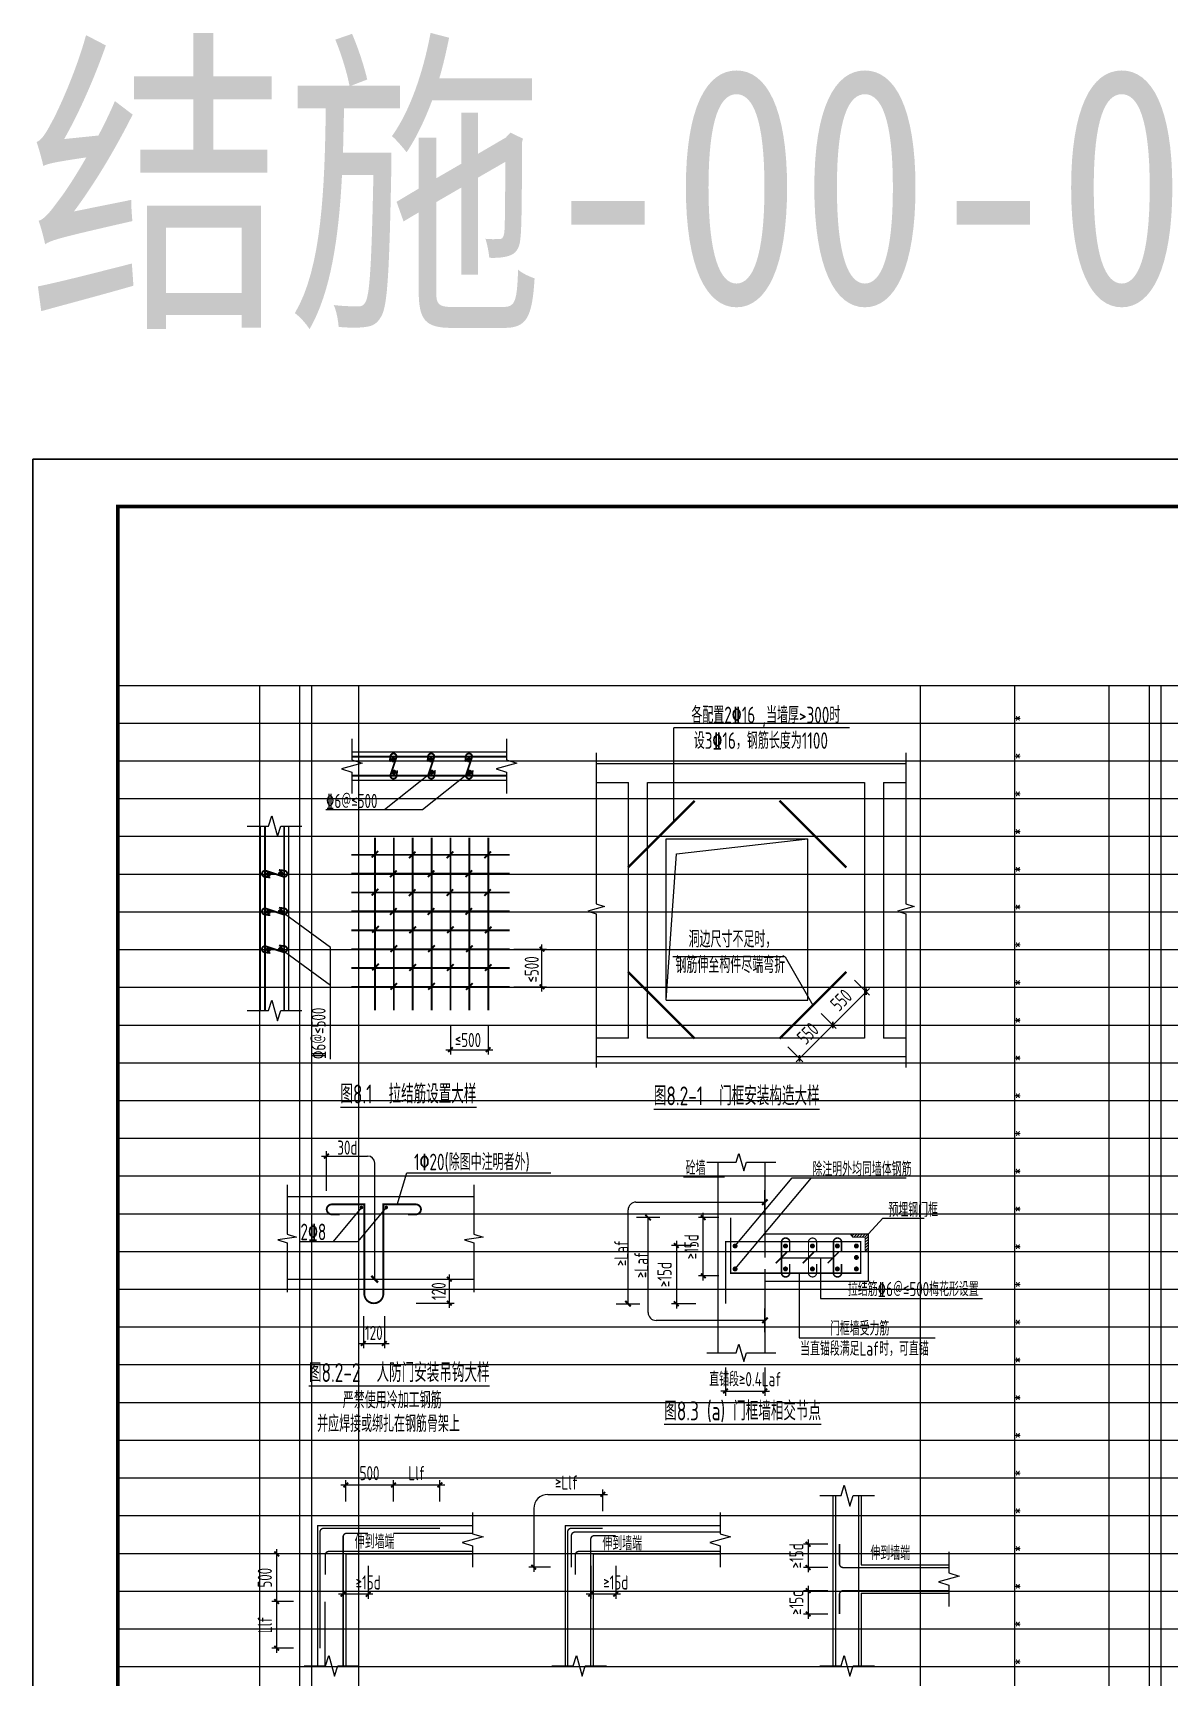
# Model space of a CAD drawing. Extents: x -502255 to 1362592, y -400300 to 332622.
# Drawn here: x 53742 to 77818, y 109730 to 144586 of the extents above; entities that cross this region are included whole.
import ezdxf
from ezdxf.enums import TextEntityAlignment as Align

# ---------------------------------------------------------------- set-up
doc = ezdxf.new("R2010")
doc.units = 0
doc.header["$LTSCALE"] = 1000
doc.header["$MEASUREMENT"] = 0
doc.linetypes.add('DASH', pattern=[0.35, 0.25, -0.1])
doc.linetypes.add('DASHED', pattern=[0.75, 0.5, -0.25])
for name, color, linetype in [('BEAM', 4, 'DASHED'), ('DIM', 3, 'Continuous'), ('ECA_TK', 7, 'Continuous'), ('GANG-JIN', 6, 'Continuous'), ('HATCH', 253, 'Continuous'), ('MENCHUANG', 2, 'Continuous'), ('PUB_DIM', 3, 'Continuous'), ('REIN', 1, 'Continuous'), ('STEL_BOLT', 1, 'Continuous'), ('TEXT', 53, 'Continuous'), ('THIN', 7, 'Continuous'), ('tk', 7, 'Continuous'), ('WALL', 2, 'Continuous'), ('墙边线', 132, 'Continuous'), ('标注', 7, 'Continuous'), ('附加箍筋标', 7, 'Continuous')]:
    doc.layers.add(name, color=color, linetype=linetype)
doc.layers.add('人防细线', color=142, linetype='Continuous', lineweight=18)
doc.styles.get("Standard").update_dxf_attribs({"font": 'tssdeng2.shx', "width": 0.7, "bigfont": '@@hztxt.shx'})
doc.styles.add('TSSD_Dimension', font='tssdeng.shx', dxfattribs={"width": 0.7, "bigfont": 'Tssdchn.shx'})
doc.styles.add('TSSD_Label', font='tssdeng2.shx', dxfattribs={"width": 0.7, "bigfont": 'tssdchn.shx'})
doc.styles.add('TSSD_Norm', font='tssdeng.shx', dxfattribs={"bigfont": 'hztxt.shx'})
doc.styles.add('TSSD_Rein', font='tssdeng2.shx', dxfattribs={"width": 0.7, "bigfont": 'hztxt.shx'})
doc.styles.add('黑体', font='simhei.ttf', dxfattribs={"width": 0.65})
doc.dimstyles.new('TSSD_100_100', dxfattribs={"dimtxt": 300, "dimasz": 100, "dimexe": 100, "dimexo": 250, "dimgap": 100, "dimtad": 1, "dimdec": 0, "dimzin": 0, "dimdsep": 46, "dimtxsty": 'TSSD_Dimension', "dimblk": 'ARCHTICK', "dimblk1": 'ARCHTICK', "dimblk2": 'ARCHTICK', "dimcen": 0, "dimdle": 100, "dimclrt": 7, "dimadec": 0, "dimazin": 0, "dimtfac": 1, "dimtdec": 0, "dimtix": 1, "dimtmove": 2, "dimatfit": 3, "dimfxl": 1, "dimtolj": 1, "dimtzin": 0, "dimarcsym": 0})
doc.dimstyles.new('TSSD_50_100', dxfattribs={"dimtxt": 300, "dimasz": 100, "dimexe": 100, "dimexo": 250, "dimgap": 100, "dimtad": 1, "dimdec": 0, "dimlfac": 0.5, "dimzin": 0, "dimdsep": 46, "dimtxsty": 'TSSD_Dimension', "dimblk": 'ARCHTICK', "dimblk1": 'ARCHTICK', "dimblk2": 'ARCHTICK', "dimcen": 0, "dimdle": 100, "dimclrt": 7, "dimadec": 0, "dimazin": 0, "dimtfac": 1, "dimtdec": 0, "dimtix": 1, "dimtmove": 2, "dimatfit": 3, "dimfxl": 1, "dimtolj": 1, "dimtzin": 0, "dimarcsym": 0})
doc.dimstyles.new('TSSD_50_50', dxfattribs={"dimtxt": 150, "dimasz": 50, "dimexe": 50, "dimexo": 125, "dimgap": 50, "dimtad": 1, "dimdec": 0, "dimzin": 0, "dimdsep": 46, "dimtxsty": 'Standard', "dimblk": 'ARCHTICK', "dimcen": 0, "dimdle": 50, "dimclrt": 7, "dimadec": 0, "dimazin": 0, "dimtfac": 1, "dimtdec": 0, "dimtix": 1, "dimtmove": 2, "dimatfit": 3, "dimfxl": 1, "dimtolj": 1, "dimtzin": 0, "dimarcsym": 0})

# ---------------------------------------------------------------- blocks, each defined once
blk = doc.blocks.new('_H')
at = {"color": 6, "const_width": 0.5}
blk.add_lwpolyline([(-0.71, -0.71), (0.71, 0.71)], dxfattribs=at)
blk = doc.blocks.new('_ArchTick')
at = {"color": 0, "linetype": 'ByBlock', "const_width": 0.4}
blk.add_lwpolyline([(-0.5, -0.5), (0.5, 0.5)], dxfattribs=at)
blk = doc.blocks.new('*D1849')
at = {"layer": 'Defpoints', "color": 0, "transparency": 16777216}
for p in [(60744, 117630), (61189, 117630), (61189, 116802)]:
    blk.add_point(p, dxfattribs=at)
at = {"layer": 'DIM', "color": 0, "lineweight": -2, "transparency": 16777216}
for p, q in [((60744, 117380), (60744, 116702)), ((61189, 117380), (61189, 116702)), ((60644, 116802), (61289, 116802))]:
    blk.add_line(p, q, dxfattribs=at)
at = {"layer": 'DIM', "color": 0, "lineweight": -2, "transparency": 16777216, "xscale": 100, "yscale": 100, "zscale": 100, "rotation": 180}
blk.add_blockref('_ArchTick', (60744, 116802), dxfattribs=at)
at = {"layer": 'DIM', "color": 0, "lineweight": -2, "transparency": 16777216, "xscale": 100, "yscale": 100, "zscale": 100}
blk.add_blockref('_ArchTick', (61189, 116802), dxfattribs=at)
at = {"layer": 'DIM', "color": 7, "transparency": 16777216, "insert": (60966, 117027), "char_height": 300, "attachment_point": 5}
blk.add_mtext('\\A1;120', dxfattribs=at)
blk = doc.blocks.new('*D1850')
at = {"layer": 'Defpoints', "color": 0, "transparency": 16777216}
for p in [(61611, 118167), (62566, 118167), (61611, 117655)]:
    blk.add_point(p, dxfattribs=at)
at = {"layer": 'DIM', "color": 0, "lineweight": -2, "transparency": 16777216}
for p, q in [((61861, 118167), (62666, 118167)), ((62566, 117555), (62566, 118267)), ((61861, 117655), (62666, 117655))]:
    blk.add_line(p, q, dxfattribs=at)
at = {"layer": 'DIM', "color": 0, "lineweight": -2, "transparency": 16777216, "xscale": 100, "yscale": 100, "zscale": 100}
for p, rotation in [((62566, 118167), 90), ((62566, 117655), 270)]:
    blk.add_blockref('_ArchTick', p, dxfattribs=dict(at, rotation=rotation))
at = {"layer": 'DIM', "color": 7, "transparency": 16777216, "insert": (62341, 117911), "char_height": 300, "attachment_point": 5, "rotation": 90}
blk.add_mtext('\\A1;120', dxfattribs=at)
blk = doc.blocks.new('*D1851')
at = {"layer": 'Defpoints', "color": 0, "transparency": 16777216}
for p in [(70269, 123975), (70692, 123552), (69562, 123268)]:
    blk.add_point(p, dxfattribs=at)
at = {"layer": 'DIM', "color": 0, "lineweight": -2, "transparency": 16777216}
for p, q in [((70446, 123798), (70763, 123481)), ((69914, 122774), (70763, 123623)), ((69739, 123091), (70056, 122774))]:
    blk.add_line(p, q, dxfattribs=at)
at = {"layer": 'DIM', "color": 0, "lineweight": -2, "transparency": 16777216, "xscale": 100, "yscale": 100, "zscale": 100}
for p, rotation in [((70692, 123552), 44.99999999034066), ((69985, 122845), 224.9999999903407)]:
    blk.add_blockref('_ArchTick', p, dxfattribs=dict(at, rotation=rotation))
at = {"layer": 'DIM', "color": 7, "transparency": 16777216, "insert": (70162, 123375), "char_height": 300, "attachment_point": 5, "rotation": 45}
blk.add_mtext('\\A1;550', dxfattribs=at)
blk = doc.blocks.new('*D1852')
at = {"layer": 'Defpoints', "color": 0, "transparency": 16777216}
for p in [(70976, 124682), (71399, 124259), (70269, 123975)]:
    blk.add_point(p, dxfattribs=at)
at = {"layer": 'DIM', "color": 0, "lineweight": -2, "transparency": 16777216}
for p, q in [((71153, 124505), (71470, 124188)), ((70621, 123481), (71470, 124330)), ((70446, 123798), (70763, 123481))]:
    blk.add_line(p, q, dxfattribs=at)
at = {"layer": 'DIM', "color": 0, "lineweight": -2, "transparency": 16777216, "xscale": 100, "yscale": 100, "zscale": 100}
for p, rotation in [((71399, 124259), 44.99998551127555), ((70692, 123552), 224.9999855112756)]:
    blk.add_blockref('_ArchTick', p, dxfattribs=dict(at, rotation=rotation))
at = {"layer": 'DIM', "color": 7, "transparency": 16777216, "insert": (70869, 124082), "char_height": 300, "attachment_point": 5, "rotation": 45}
blk.add_mtext('\\A1;550', dxfattribs=at)
blk = doc.blocks.new('*X1811')
at = {"color": 0}
for p, q in [((-705329, -263700), (-705260, -263700)), ((-705328, -263710), (-705261, -263710)), ((-705327, -263690), (-705261, -263690)), ((-705323, -263720), (-705266, -263720)), ((-705322, -263680), (-705266, -263680)), ((-705313, -263730), (-705276, -263730)), ((-705311, -263670), (-705278, -263670))]:
    blk.add_line(p, q, dxfattribs=at)
blk = doc.blocks.new('*D1853')
at = {"layer": 'Defpoints', "color": 0, "transparency": 16777216}
for p in [(62590, 123799), (63390, 123799), (63390, 123030)]:
    blk.add_point(p, dxfattribs=at)
at = {"layer": 'DIM', "color": 0, "lineweight": -2, "transparency": 16777216}
for p, q in [((62590, 123549), (62590, 122930)), ((63390, 123549), (63390, 122930)), ((62490, 123030), (63490, 123030))]:
    blk.add_line(p, q, dxfattribs=at)
at = {"layer": 'DIM', "color": 0, "lineweight": -2, "transparency": 16777216, "xscale": 100, "yscale": 100, "zscale": 100, "rotation": 180}
blk.add_blockref('_ArchTick', (62590, 123030), dxfattribs=at)
at = {"layer": 'DIM', "color": 0, "lineweight": -2, "transparency": 16777216, "xscale": 100, "yscale": 100, "zscale": 100}
blk.add_blockref('_ArchTick', (63390, 123030), dxfattribs=at)
at = {"layer": 'DIM', "color": 7, "transparency": 16777216, "insert": (62990, 123280), "char_height": 300, "attachment_point": 5, "style": 'TSSD_Dimension'}
blk.add_mtext('\\A1;  ', dxfattribs=at)
blk = doc.blocks.new('*D1854')
at = {"layer": 'Defpoints', "color": 0, "transparency": 16777216}
for p in [(63684, 125162), (64528, 125162), (63684, 124362)]:
    blk.add_point(p, dxfattribs=at)
at = {"layer": 'DIM', "color": 0, "lineweight": -2, "transparency": 16777216}
for p, q in [((63934, 125162), (64628, 125162)), ((64528, 124262), (64528, 125262)), ((63934, 124362), (64628, 124362))]:
    blk.add_line(p, q, dxfattribs=at)
at = {"layer": 'DIM', "color": 0, "lineweight": -2, "transparency": 16777216, "xscale": 100, "yscale": 100, "zscale": 100}
for p, rotation in [((64528, 125162), 90), ((64528, 124362), 270)]:
    blk.add_blockref('_ArchTick', p, dxfattribs=dict(at, rotation=rotation))
at = {"layer": 'DIM', "color": 7, "transparency": 16777216, "insert": (64278, 124762), "char_height": 300, "attachment_point": 5, "rotation": 90, "style": 'TSSD_Dimension'}
blk.add_mtext('\\A1;  ', dxfattribs=at)
blk = doc.blocks.new('dim')
at = {"linetype": 'Continuous'}
blk.add_line((0, -300), (0, 300), dxfattribs=at)
at = {"linetype": 'Continuous', "const_width": 50}
blk.add_lwpolyline([(-70, -70), (70, 70)], dxfattribs=at)
blk = doc.blocks.new('*D1855')
at = {"layer": 'Defpoints', "color": 0, "transparency": 16777216}
for p in [(68038, 118879), (67376, 117646), (68038, 117646)]:
    blk.add_point(p, dxfattribs=at)
at = {"layer": 'PUB_DIM', "color": 0, "lineweight": -2, "transparency": 16777216}
for p, q in [((67788, 118879), (67276, 118879)), ((67376, 118979), (67376, 117546)), ((67788, 117646), (67276, 117646))]:
    blk.add_line(p, q, dxfattribs=at)
at = {"layer": 'PUB_DIM', "color": 0, "lineweight": -2, "transparency": 16777216, "xscale": 100, "yscale": 100, "zscale": 100}
for p, rotation in [((67376, 118879), 90), ((67376, 117646), 270)]:
    blk.add_blockref('_ArchTick', p, dxfattribs=dict(at, rotation=rotation))
at = {"layer": 'PUB_DIM', "color": 7, "transparency": 16777216, "insert": (67126, 118262), "char_height": 300, "attachment_point": 5, "rotation": 90, "style": 'TSSD_Dimension'}
blk.add_mtext('\\A1;≥15d', dxfattribs=at)
blk = doc.blocks.new('*D1856')
at = {"layer": 'Defpoints', "color": 0, "transparency": 16777216}
for p in [(67947, 119470), (68527, 119470), (68527, 118236)]:
    blk.add_point(p, dxfattribs=at)
at = {"layer": 'PUB_DIM', "color": 0, "lineweight": -2, "transparency": 16777216}
for p, q in [((67947, 118136), (67947, 119570)), ((68277, 119470), (67847, 119470)), ((68277, 118236), (67847, 118236))]:
    blk.add_line(p, q, dxfattribs=at)
at = {"layer": 'PUB_DIM', "color": 0, "lineweight": -2, "transparency": 16777216, "xscale": 100, "yscale": 100, "zscale": 100}
for p, rotation in [((67947, 119470), 90), ((67947, 118236), 270)]:
    blk.add_blockref('_ArchTick', p, dxfattribs=dict(at, rotation=rotation))
at = {"layer": 'PUB_DIM', "color": 7, "transparency": 16777216, "insert": (67697, 118853), "char_height": 300, "attachment_point": 5, "rotation": 90, "style": 'TSSD_Dimension'}
blk.add_mtext('\\A1;\\A1;≥15d', dxfattribs=at)
blk = doc.blocks.new('MJ-U')
at = {"layer": 'WALL'}
h = blk.add_hatch(dxfattribs=at)
h.set_pattern_fill('ANSI31', color=6, scale=100, style=0)
h.set_pattern_definition([(45, (-873776.461, -21584.63), (-8.83883476, 8.83883476), [])])
h.paths.add_polyline_path([(-117, 0), (0, 0), (0, -118), (-20, -104), (-20, -20), (-100, -20)])
at = {"layer": 'WALL', "color": 6}
blk.add_line((-117, 0), (-100, -20), dxfattribs=at)
at = {"layer": '人防细线', "color": 6}
for p, q in [((-117, 0), (0, 0)), ((-100, -20), (-117, 0)), ((0, 0), (0, -118)), ((-20, -20), (-100, -20)), ((-20, -104), (-20, -20)), ((0, -118), (-20, -104))]:
    blk.add_line(p, q, dxfattribs=at)
blk = doc.blocks.new('*D1857')
at = {"layer": 'Defpoints', "color": 0, "transparency": 16777216}
for p in [(68420, 116542), (69253, 116542), (69253, 115795)]:
    blk.add_point(p, dxfattribs=at)
at = {"layer": 'DIM', "color": 0, "lineweight": -2, "transparency": 16777216}
for p, q in [((68420, 116292), (68420, 115695)), ((69253, 116292), (69253, 115695)), ((68420, 115795), (68320, 115795)), ((68420, 115795), (69253, 115795)), ((69253, 115795), (69353, 115795))]:
    blk.add_line(p, q, dxfattribs=at)
at = {"layer": 'DIM', "color": 0, "lineweight": -2, "transparency": 16777216, "xscale": 100, "yscale": 100, "zscale": 100}
blk.add_blockref('_ArchTick', (68420, 115795), dxfattribs=at)
at = {"layer": 'DIM', "color": 0, "lineweight": -2, "transparency": 16777216, "xscale": 100, "yscale": 100, "zscale": 100, "rotation": 180}
blk.add_blockref('_ArchTick', (69253, 115795), dxfattribs=at)
at = {"layer": 'DIM', "color": 7, "transparency": 16777216, "insert": (68837, 116045), "char_height": 300, "attachment_point": 5, "style": 'TSSD_Dimension'}
blk.add_mtext('\\A1;直锚段≥0.4Laf', dxfattribs=at)
blk = doc.blocks.new('*D1858')
at = {"layer": 'Defpoints', "color": 0, "transparency": 16777216}
for p in [(59511, 112340), (58907, 111331), (59511, 111331)]:
    blk.add_point(p, dxfattribs=at)
at = {"layer": 'DIM', "color": 0, "lineweight": -2, "transparency": 16777216}
for p, q in [((59261, 112340), (58807, 112340)), ((58907, 112440), (58907, 111231)), ((59261, 111331), (58807, 111331))]:
    blk.add_line(p, q, dxfattribs=at)
at = {"layer": 'DIM', "color": 0, "lineweight": -2, "transparency": 16777216, "xscale": 100, "yscale": 100, "zscale": 100}
for p, rotation in [((58907, 112340), 90), ((58907, 111331), 270)]:
    blk.add_blockref('_ArchTick', p, dxfattribs=dict(at, rotation=rotation))
at = {"layer": 'DIM', "color": 7, "transparency": 16777216, "insert": (58657, 111836), "char_height": 300, "attachment_point": 5, "rotation": 90, "style": 'TSSD_Dimension'}
blk.add_mtext('\\A1;500', dxfattribs=at)
blk = doc.blocks.new('*D1859')
at = {"layer": 'Defpoints', "color": 0, "transparency": 16777216}
for p in [(60315, 112340), (60845, 112340), (60315, 111487)]:
    blk.add_point(p, dxfattribs=at)
at = {"layer": 'DIM', "color": 0, "lineweight": -2, "transparency": 16777216}
for p, q in [((60315, 112090), (60315, 111387)), ((60845, 112090), (60845, 111387)), ((60945, 111487), (60215, 111487))]:
    blk.add_line(p, q, dxfattribs=at)
at = {"layer": 'DIM', "color": 0, "lineweight": -2, "transparency": 16777216, "xscale": 100, "yscale": 100, "zscale": 100, "rotation": 180}
blk.add_blockref('_ArchTick', (60315, 111487), dxfattribs=at)
at = {"layer": 'DIM', "color": 0, "lineweight": -2, "transparency": 16777216, "xscale": 100, "yscale": 100, "zscale": 100}
blk.add_blockref('_ArchTick', (60845, 111487), dxfattribs=at)
at = {"layer": 'DIM', "color": 7, "transparency": 16777216, "insert": (60845, 111737), "char_height": 300, "attachment_point": 5, "style": 'TSSD_Dimension'}
blk.add_mtext('\\A1;≥15d', dxfattribs=at)
blk = doc.blocks.new('*D1860')
at = {"layer": 'Defpoints', "color": 0, "transparency": 16777216}
for p in [(59511, 111331), (58907, 110343), (59511, 110343)]:
    blk.add_point(p, dxfattribs=at)
at = {"layer": 'DIM', "color": 0, "lineweight": -2, "transparency": 16777216}
for p, q in [((59261, 111331), (58807, 111331)), ((58907, 111431), (58907, 110243)), ((59261, 110343), (58807, 110343))]:
    blk.add_line(p, q, dxfattribs=at)
at = {"layer": 'DIM', "color": 0, "lineweight": -2, "transparency": 16777216, "xscale": 100, "yscale": 100, "zscale": 100}
for p, rotation in [((58907, 111331), 90), ((58907, 110343), 270)]:
    blk.add_blockref('_ArchTick', p, dxfattribs=dict(at, rotation=rotation))
blk = doc.blocks.new('*D1861')
at = {"layer": 'Defpoints', "color": 0, "transparency": 16777216}
for p in [(61380, 113803), (60370, 113200), (61380, 113200)]:
    blk.add_point(p, dxfattribs=at)
at = {"layer": 'DIM', "color": 0, "lineweight": -2, "transparency": 16777216}
for p, q in [((60270, 113803), (61480, 113803)), ((60370, 113450), (60370, 113903)), ((61380, 113450), (61380, 113903))]:
    blk.add_line(p, q, dxfattribs=at)
at = {"layer": 'DIM', "color": 0, "lineweight": -2, "transparency": 16777216, "xscale": 100, "yscale": 100, "zscale": 100, "rotation": 180}
blk.add_blockref('_ArchTick', (60370, 113803), dxfattribs=at)
at = {"layer": 'DIM', "color": 0, "lineweight": -2, "transparency": 16777216, "xscale": 100, "yscale": 100, "zscale": 100}
blk.add_blockref('_ArchTick', (61380, 113803), dxfattribs=at)
at = {"layer": 'DIM', "color": 7, "transparency": 16777216, "insert": (60875, 114053), "char_height": 300, "attachment_point": 5, "style": 'TSSD_Dimension'}
blk.add_mtext('\\A1;500', dxfattribs=at)
blk = doc.blocks.new('*D1862')
at = {"layer": 'Defpoints', "color": 0, "transparency": 16777216}
for p in [(62368, 113803), (61380, 113200), (62368, 113200)]:
    blk.add_point(p, dxfattribs=at)
at = {"layer": 'DIM', "color": 0, "lineweight": -2, "transparency": 16777216}
for p, q in [((61280, 113803), (62468, 113803)), ((61380, 113450), (61380, 113903)), ((62368, 113450), (62368, 113903))]:
    blk.add_line(p, q, dxfattribs=at)
at = {"layer": 'DIM', "color": 0, "lineweight": -2, "transparency": 16777216, "xscale": 100, "yscale": 100, "zscale": 100, "rotation": 180}
blk.add_blockref('_ArchTick', (61380, 113803), dxfattribs=at)
at = {"layer": 'DIM', "color": 0, "lineweight": -2, "transparency": 16777216, "xscale": 100, "yscale": 100, "zscale": 100}
blk.add_blockref('_ArchTick', (62368, 113803), dxfattribs=at)
blk = doc.blocks.new('*D1863')
at = {"layer": 'Defpoints', "color": 0, "transparency": 16777216}
for p in [(65562, 112340), (66091, 112340), (65562, 111487)]:
    blk.add_point(p, dxfattribs=at)
at = {"layer": 'DIM', "color": 0, "lineweight": -2, "transparency": 16777216}
for p, q in [((65562, 112090), (65562, 111387)), ((66091, 112090), (66091, 111387)), ((66191, 111487), (65462, 111487))]:
    blk.add_line(p, q, dxfattribs=at)
at = {"layer": 'DIM', "color": 0, "lineweight": -2, "transparency": 16777216, "xscale": 100, "yscale": 100, "zscale": 100, "rotation": 180}
blk.add_blockref('_ArchTick', (65562, 111487), dxfattribs=at)
at = {"layer": 'DIM', "color": 0, "lineweight": -2, "transparency": 16777216, "xscale": 100, "yscale": 100, "zscale": 100}
blk.add_blockref('_ArchTick', (66091, 111487), dxfattribs=at)
at = {"layer": 'DIM', "color": 7, "transparency": 16777216, "insert": (66091, 111737), "char_height": 300, "attachment_point": 5, "style": 'TSSD_Dimension'}
blk.add_mtext('\\A1;≥15d', dxfattribs=at)
blk = doc.blocks.new('*D1864')
at = {"layer": 'Defpoints', "color": 0, "transparency": 16777216}
for p in [(70833, 112548), (70169, 112052), (70833, 112052)]:
    blk.add_point(p, dxfattribs=at)
at = {"layer": 'DIM', "color": 0, "lineweight": -2, "transparency": 16777216}
for p, q in [((70169, 112648), (70169, 111952)), ((70583, 112548), (70069, 112548)), ((70583, 112052), (70069, 112052))]:
    blk.add_line(p, q, dxfattribs=at)
at = {"layer": 'DIM', "color": 0, "lineweight": -2, "transparency": 16777216, "xscale": 100, "yscale": 100, "zscale": 100}
for p, rotation in [((70169, 112548), 90), ((70169, 112052), 270)]:
    blk.add_blockref('_ArchTick', p, dxfattribs=dict(at, rotation=rotation))
at = {"layer": 'DIM', "color": 7, "transparency": 16777216, "insert": (69919, 112300), "char_height": 300, "attachment_point": 5, "rotation": 90, "style": 'TSSD_Dimension'}
blk.add_mtext('\\A1;≥15d', dxfattribs=at)
blk = doc.blocks.new('*D1865')
at = {"layer": 'Defpoints', "color": 0, "transparency": 16777216}
for p in [(70833, 111562), (70169, 111066), (70833, 111066)]:
    blk.add_point(p, dxfattribs=at)
at = {"layer": 'DIM', "color": 0, "lineweight": -2, "transparency": 16777216}
for p, q in [((70583, 111562), (70069, 111562)), ((70169, 111662), (70169, 110966)), ((70583, 111066), (70069, 111066))]:
    blk.add_line(p, q, dxfattribs=at)
at = {"layer": 'DIM', "color": 0, "lineweight": -2, "transparency": 16777216, "xscale": 100, "yscale": 100, "zscale": 100}
for p, rotation in [((70169, 111562), 90), ((70169, 111066), 270)]:
    blk.add_blockref('_ArchTick', p, dxfattribs=dict(at, rotation=rotation))
at = {"layer": 'DIM', "color": 7, "transparency": 16777216, "insert": (69919, 111314), "char_height": 300, "attachment_point": 5, "rotation": 90, "style": 'TSSD_Dimension'}
blk.add_mtext('\\A1;≥15d', dxfattribs=at)
blk = doc.blocks.new('A1_总说明分栏线')
at = {"layer": 'Defpoints', "color": 8, "lineweight": -3}
for p, q in [((76500, 54600), (1800, 54600)), ((4800, 54600), (4800, 1000)), ((5650, 54600), (5650, 1000)), ((5900, 54600), (5900, 1000)), ((6900, 54600), (6900, 1000)), ((18800, 54600), (18800, 1000)), ((20800, 54600), (20800, 1000)), ((22800, 54600), (22800, 1000)), ((23650, 54600), (23650, 1000)), ((23900, 54600), (23900, 1000)), ((76500, 53800), (1800, 53800)), ((76500, 53000), (1800, 53000)), ((76500, 52200), (1800, 52200)), ((76500, 51400), (1800, 51400)), ((76500, 50600), (1800, 50600)), ((76500, 49800), (1800, 49800)), ((76500, 49000), (1800, 49000)), ((76500, 48200), (1800, 48200)), ((76500, 47400), (1800, 47400)), ((76500, 46600), (1800, 46600)), ((76500, 45800), (1800, 45800)), ((76500, 45000), (1800, 45000)), ((76500, 44200), (1800, 44200)), ((76500, 43400), (1800, 43400)), ((76500, 42600), (1800, 42600)), ((76500, 41800), (1800, 41800)), ((76500, 41000), (1800, 41000)), ((76500, 40200), (1800, 40200)), ((76500, 39400), (1800, 39400)), ((76500, 38600), (1800, 38600)), ((76500, 37800), (1800, 37800)), ((76500, 37000), (1800, 37000)), ((76500, 36200), (1800, 36200)), ((76500, 35400), (1800, 35400)), ((76500, 34600), (1800, 34600)), ((76500, 33800), (1800, 33800))]:
    blk.add_line(p, q, dxfattribs=at)
at = {"color": 8, "lineweight": -3, "style": 'TSSD_Norm', "width": 0.8}
for p in [(20800, 53800), (20800, 53000), (20800, 52200), (20800, 51400), (20800, 50600), (20800, 49800), (20800, 49000), (20800, 48200), (20800, 47400), (20800, 46600), (20800, 45800), (20800, 45000), (20800, 44200), (20800, 43400), (20800, 42600), (20800, 41800), (20800, 41000), (20800, 40200), (20800, 39400), (20800, 38600), (20800, 37800), (20800, 37000), (20800, 36200), (20800, 35400), (20800, 34600), (20800, 33800)]:
    blk.add_text('*', height=273, dxfattribs=at).set_placement(p)
blk = doc.blocks.new('10B_A1')
at = {"layer": 'ECA_TK'}
blk.add_lwpolyline([(0, 0), (841, 0), (841, 594), (0, 594)], close=True, dxfattribs=at)
at = {"layer": 'ECA_TK', "const_width": 0.8}
blk.add_lwpolyline([(831, 10), (831, 584), (18, 584), (18, 10)], close=True, dxfattribs=at)

msp = doc.modelspace()

# ---------------------------------------------------------------- linework, layer by layer
at = {"layer": 'BEAM'}
msp.add_line((69253.4, 119125.7), (69253.4, 118125.7), dxfattribs=at)
at = {"layer": 'DIM'}
for p, q in [((59859.8, 120776.7), (60834.8, 120776.7)), ((59959.8, 120037.8), (59959.8, 120876.7)), ((60984.8, 118167.4), (60984.8, 120626.7)), ((60984.8, 120037.8), (60984.8, 120626.7)), ((65817.2, 113249.7), (65817.2, 113703.5)), ((64353.9, 113303.5), (64353.9, 111960.3)), ((64653.9, 113603.5), (65917.2, 113603.5)), ((64707.7, 112060.3), (64253.9, 112060.3))]:
    msp.add_line(p, q, dxfattribs=at)
for centre, radius, start, end in [((60834.8, 120626.7), 150, 0, 90), ((64653.9, 113303.5), 300, 90, 180)]:
    msp.add_arc(centre, radius, start, end, dxfattribs=at)
at = {"layer": 'GANG-JIN', "const_width": 40}
for points in [[(61303, 129132.9), (61317.8, 129252, -0.9971287), (61446.9, 129236.3), (61317.8, 128848.6, 1.0028795), (61446.9, 128832.9), (61461.7, 128952)], [(62103, 129132.9), (62117.8, 129252, -0.9971287), (62246.9, 129236.3), (62117.8, 128848.6, 1.0028795), (62246.9, 128832.9), (62261.7, 128952)], [(62903, 129132.9), (62917.8, 129252, -0.9971287), (63046.9, 129236.3), (62917.8, 128848.6, 1.0028795), (63046.9, 128832.9), (63061.7, 128952)], [(58772.8, 126681.3), (58653.7, 126696.1, -0.9971287), (58669.4, 126825.2), (59057.1, 126696.1, 1.0028795), (59072.8, 126825.2), (58953.7, 126840)], [(58772.8, 125881.3), (58653.7, 125896.1, -0.9971287), (58669.4, 126025.2), (59057.1, 125896.1, 1.0028795), (59072.8, 126025.2), (58953.7, 126040)], [(58772.8, 125081.3), (58653.7, 125096.1, -0.9971287), (58669.4, 125225.2), (59057.1, 125096.1, 1.0028795), (59072.8, 125225.2), (58953.7, 125240)], [(60243.6, 119540.8), (60072.4, 119540.8, -1), (60072.4, 119750.1), (60764.6, 119750.1), (60764.6, 117855.7, 0.4173375), (60966.7, 117655.8, -0.005327), (60965.6, 117655.8, 0.4173375), (61167.7, 117855.7), (61167.7, 119750.1), (61859.8, 119750.1, -1), (61859.8, 119540.8), (61688.7, 119540.8)]]:
    msp.add_lwpolyline(points, format="xyb", dxfattribs=at)
for points in [[(60500.5, 129244.1), (63776.6, 129244.1)], [(60500.5, 128840.7), (63776.6, 128840.7)], [(58661.5, 123859.8), (58661.5, 127768.7)], [(59064.9, 123859.8), (59064.9, 127768.7)], [(61060, 127242.2), (60920, 127102.2)], [(60990, 123861.7), (60990, 127526.3)], [(61390, 123861.7), (61390, 127526.3)], [(61848.7, 127230.9), (61708.7, 127090.9)], [(61790, 123861.7), (61790, 127526.3)], [(62190, 123861.7), (62190, 127526.3)], [(62648.7, 127230.9), (62508.7, 127090.9)], [(62590, 123861.7), (62590, 127526.3)], [(62990, 123861.7), (62990, 127526.3)], [(63448.7, 127230.9), (63308.7, 127090.9)], [(63390, 123861.7), (63390, 127526.3)], [(60490, 127161.7), (63846.9, 127161.7)], [(60490, 126761.7), (63846.9, 126761.7)], [(61448.7, 126830.9), (61308.7, 126690.9)], [(62248.7, 126830.9), (62108.7, 126690.9)], [(63048.7, 126830.9), (62908.7, 126690.9)], [(60490, 126361.7), (63846.9, 126361.7)], [(61059.2, 126441.5), (60919.2, 126301.5)], [(61847.9, 126430.2), (61707.9, 126290.2)], [(62647.9, 126430.2), (62507.9, 126290.2)], [(63447.9, 126430.2), (63307.9, 126290.2)], [(60490, 125961.7), (63846.9, 125961.7)], [(61447.9, 126030.2), (61307.9, 125890.2)], [(62247.9, 126030.2), (62107.9, 125890.2)], [(63047.9, 126030.2), (62907.9, 125890.2)], [(60490, 125561.7), (63846.9, 125561.7)], [(61070.6, 125652.8), (60930.6, 125512.8)], [(61859.2, 125641.5), (61719.2, 125501.5)], [(62659.2, 125641.5), (62519.2, 125501.5)], [(63459.2, 125641.5), (63319.2, 125501.5)], [(60490, 125161.7), (63846.9, 125161.7)], [(61459.2, 125241.5), (61319.2, 125101.5)], [(62259.2, 125241.5), (62119.2, 125101.5)], [(63059.2, 125241.5), (62919.2, 125101.5)], [(61070.6, 124852.8), (60930.6, 124712.8)], [(61859.2, 124841.5), (61719.2, 124701.5)], [(62659.2, 124841.5), (62519.2, 124701.5)], [(63459.2, 124841.5), (63319.2, 124701.5)], [(60490, 124761.7), (63846.9, 124761.7)], [(61459.2, 124441.5), (61319.2, 124301.5)], [(62259.2, 124441.5), (62119.2, 124301.5)], [(63059.2, 124441.5), (62919.2, 124301.5)], [(60490, 124361.7), (63846.9, 124361.7)]]:
    msp.add_lwpolyline(points, dxfattribs=at)
for points in [[(60684.2, 119685.8, 1), (60720.2, 119685.8, 1)], [(61248.1, 119685.8, -1), (61212.1, 119685.8, -1)]]:
    msp.add_lwpolyline(points, format="xyb", close=True, dxfattribs=at)
at = {"layer": 'GANG-JIN'}
for centre in [(61377.7, 129173.3), (62177.7, 129173.3), (62977.7, 129173.3), (61390, 128911.5), (62190, 128911.5), (62990, 128911.5), (58733.3, 126753.2), (58993.2, 126761.7), (58733.3, 125953.2), (58993.2, 125961.7), (58733.3, 125153.2), (58993.2, 125161.7)]:
    msp.add_circle(centre, 41.7, dxfattribs=at)
at = {"layer": 'HATCH'}
for p, q in [((67376.2, 127185), (70163.4, 127497.4)), ((67163.4, 124077.5), (67376.2, 127185))]:
    msp.add_line(p, q, dxfattribs=at)
at = {"layer": 'MENCHUANG'}
for p, q in [((65678.4, 129097.4), (72239.5, 129097.4)), ((65678.4, 128697.4), (66363.4, 128697.4)), ((66363.4, 123277.5), (66363.4, 128697.4)), ((66763.4, 128697.4), (71363.4, 128697.4)), ((66763.4, 123277.5), (66763.4, 128697.4)), ((71363.4, 128697.4), (71363.4, 123277.5)), ((71763.4, 128697.4), (72239.5, 128697.4)), ((71763.4, 128697.4), (71763.4, 123277.5)), ((67163.4, 127497.4), (70163.4, 127497.4)), ((67163.4, 124077.5), (67163.4, 127497.4)), ((70163.4, 124077.5), (70163.4, 127497.4)), ((67163.4, 124077.5), (70163.4, 124077.5)), ((66363.4, 123277.5), (65678.4, 123277.5)), ((71363.4, 123277.5), (66763.4, 123277.5)), ((72239.5, 123277.5), (71763.4, 123277.5)), ((72239.5, 122877.5), (65678.4, 122877.5)), ((70695.3, 113576.9), (70695.3, 109971.4)), ((71295.3, 113576.9), (71295.3, 112107.3)), ((59770.4, 112940.3), (59770.4, 109971.4)), ((59770.4, 112940.3), (63060.3, 112940.3)), ((65017.2, 112940.3), (65017.2, 109971.4)), ((65017.2, 112940.3), (68307.1, 112940.3)), ((60370.4, 112340.3), (63060.3, 112340.3)), ((60370.4, 112340.3), (60370.4, 109971.4)), ((65617.2, 112340.3), (68307.1, 112340.3)), ((65617.2, 112340.3), (65617.2, 109971.4)), ((71295.3, 112107.3), (73149, 112107.3)), ((71295.3, 111507.3), (73149, 111507.3)), ((71295.3, 111507.3), (71295.3, 109971.4))]:
    msp.add_line(p, q, dxfattribs=at)
at = {"layer": 'MENCHUANG', "const_width": 50}
for points in [[(66350.5, 126893.1), (67764.7, 128307.4)], [(70976.3, 126893.1), (69562.1, 128307.4)], [(66350.5, 124681.7), (67764.7, 123267.5)], [(70976.3, 124681.7), (69562.1, 123267.5)]]:
    msp.add_lwpolyline(points, dxfattribs=at)
at = {"layer": 'PUB_DIM', "color": 3}
for p, q in [((66353.3, 117645.6), (66353.3, 119632.4)), ((66520, 119799.1), (69252.5, 119799.1)), ((66778.5, 117459), (66778.5, 119468.9)), ((69259.8, 117292.4), (66945.2, 117292.4))]:
    msp.add_line(p, q, dxfattribs=at)
for centre, start, end in [((66520, 119632.4), 90, 180), ((66945.2, 117459), 180, 270)]:
    msp.add_arc(centre, 166.7, start, end, dxfattribs=at)
at = {"layer": 'REIN', "const_width": 30}
for points in [[(68420, 117645.6), (68420, 118959.1), (71280.8, 118959.1), (71280.8, 118292.4), (68527.3, 118292.4), (68527.3, 119469.8)], [(70750.3, 109971.4), (70750.3, 113576.9)], [(71240.3, 113576.9), (71240.3, 109971.4)], [(63060.3, 112780.3), (61379.8, 112780.3)], [(59930.4, 109971.4), (59930.4, 111330.8)]]:
    msp.add_lwpolyline(points, dxfattribs=at)
at = {"layer": 'REIN', "const_width": 52.8}
for points in [[(68594.3, 118869, 1), (68647.1, 118869, 1)], [(69662.9, 118869, 1), (69715.7, 118869, 1)], [(70233.3, 118869, 1), (70286.1, 118869, 1)], [(70761.9, 118869, 1), (70814.7, 118869, 1)], [(71164.6, 118869, 1), (71217.4, 118869, 1)], [(71164.6, 118625.7, -1), (71217.4, 118625.7, -1)], [(68594.3, 118382.5, -1), (68647.1, 118382.5, -1)], [(69662.9, 118382.5, -1), (69715.7, 118382.5, -1)], [(70233.3, 118382.5, -1), (70286.1, 118382.5, -1)], [(70761.9, 118382.5, -1), (70814.7, 118382.5, -1)], [(71164.6, 118382.5, -1), (71217.4, 118382.5, -1)]]:
    msp.add_lwpolyline(points, format="xyb", close=True, dxfattribs=at)
at = {"layer": 'REIN'}
for points, const_width in [([(69778.4, 118764.9), (69778.4, 118951.6, 1), (69605.1, 118951.6), (69605.1, 118299.3, 1), (69778.4, 118299.3), (69778.4, 118485.9)], 33.3), ([(70877.4, 118764.9), (70877.4, 118951.6, 1), (70704.1, 118951.6), (70704.1, 118299.3, 1), (70877.4, 118299.3), (70877.4, 118485.9)], 33.3), ([(59825.4, 110343), (59825.4, 112805.3, -0.4142136), (59905.4, 112885.3), (62367.7, 112885.3)], 30), ([(60844.6, 112780.3), (60395.4, 112780.3, 0.4142136), (60315.4, 112700.3), (60315.4, 109971.4)], 30), ([(65072.2, 109971.4), (65072.2, 112805.3, -0.4142136), (65152.2, 112885.3), (65817.2, 112885.3)], 30), ([(68307.1, 112805.3), (65232.2, 112805.3, 0.4142136), (65152.2, 112725.3), (65152.2, 112060.3)], 30), ([(66091.4, 112730.3), (65642.2, 112730.3, 0.4142136), (65562.2, 112650.3), (65562.2, 109971.4)], 30), ([(63060.3, 112395.3), (60017.6, 112395.3, 0.4142136), (59937.6, 112315.3), (59937.6, 111899)], 30), ([(68307.1, 112395.3), (65314.4, 112395.3, 0.4142136), (65234.4, 112315.3), (65234.4, 111899)], 30), ([(73149, 112052.3), (70912.6, 112052.3, -0.4142136), (70832.6, 112132.3), (70832.6, 112548.5)], 30), ([(73149, 111562.3), (70912.6, 111562.3, 0.4142136), (70832.6, 111482.3), (70832.6, 111066)], 30)]:
    msp.add_lwpolyline(points, format="xyb", dxfattribs=dict(at, const_width=const_width))
at = {"layer": 'REIN', "linetype": 'DASH', "ltscale": 0.7, "const_width": 25}
msp.add_lwpolyline([(70348.8, 118764.9), (70348.8, 118951.6, 1), (70175.5, 118951.6), (70175.5, 118299.3, 1), (70348.8, 118299.3), (70348.8, 118485.9)], format="xyb", dxfattribs=at)
at = {"layer": 'STEL_BOLT'}
msp.add_lwpolyline([(53741.8, 135546.5), (137841.8, 135546.5), (137841.8, 76146.5), (53741.8, 76146.5)], close=True, dxfattribs=at)
at = {"layer": 'TEXT', "ltscale": 100}
for p, q in [((67528.3, 120336.4), (68395.6, 120336.4)), ((68620.7, 118869), (69829.2, 120312)), ((68620.7, 118382.5), (70236.7, 120312)), ((69829.2, 120312), (72248.4, 120312)), ((71751.5, 119460), (71447.4, 119125.7)), ((71751.5, 119460), (72625.2, 119460)), ((69601, 118621.3), (70704.1, 118621.3)), ((70433.6, 118621.3), (70433.6, 117754.1)), ((69975.6, 118292.4), (69975.6, 116919.3)), ((70433.6, 117754.1), (73864.2, 117754.1)), ((69975.6, 116919.3), (72862.7, 116919.3))]:
    msp.add_line(p, q, dxfattribs=at)
at = {"layer": 'TEXT', "ltscale": 100, "const_width": 33.3}
for points in [[(69483.2, 118503.5), (69718.9, 118739.2)], [(70053.5, 118503.5), (70289.2, 118739.2)], [(70582.1, 118503.5), (70817.8, 118739.2)]]:
    msp.add_lwpolyline(points, dxfattribs=at)
at = {"layer": 'THIN'}
for p, q in [((60500.5, 129341.7), (63776.6, 129341.7)), ((60500.5, 129341.7), (63776.6, 129341.7)), ((60500.5, 128741.7), (63776.6, 128741.7)), ((58563.9, 123859.8), (58563.9, 127768.7)), ((59163.9, 123859.8), (59163.9, 127768.7)), ((59163.9, 123859.8), (59163.9, 127768.7)), ((59128.4, 119916.2), (63081.6, 119916.2)), ((59128.4, 118167.4), (63081.6, 118167.4))]:
    msp.add_line(p, q, dxfattribs=at)
for points in [[(60500.5, 129621.7), (60500.5, 129171.7), (60720.5, 129101.7), (60280.5, 128981.7), (60500.5, 128911.7), (60500.5, 128461.7)], [(63776.6, 129621.7), (63776.6, 129171.7), (63996.6, 129101.7), (63556.6, 128981.7), (63776.6, 128911.7), (63776.6, 128461.7)], [(58283.9, 127768.7), (58733.9, 127768.7), (58803.9, 127988.7), (58923.9, 127548.7), (58993.9, 127768.7), (59443.9, 127768.7)], [(58283.9, 123859.8), (58733.9, 123859.8), (58803.9, 124079.8), (58923.9, 123639.8), (58993.9, 123859.8), (59443.9, 123859.8)], [(68020, 120647.1), (68645, 120647.1), (68703.4, 120830.5), (68803.4, 120463.8), (68861.7, 120647.1), (69486.7, 120647.1)], [(59128.4, 120167), (59128.4, 119118.2), (59328.4, 119058.2), (58932.6, 118998.8), (59128.4, 118938.2), (59128.4, 117889.5)], [(63081.6, 120167), (63081.6, 119118.2), (63281.6, 119058.2), (62885.8, 118998.8), (63081.6, 118938.2), (63081.6, 117889.5)], [(68020, 116604.3), (68645, 116604.3), (68703.4, 116787.7), (68803.4, 116421), (68861.7, 116604.3), (69486.7, 116604.3)], [(70415.3, 113576.9), (70865.3, 113576.9), (70935.3, 113796.9), (71055.3, 113356.9), (71125.3, 113576.9), (71575.3, 113576.9)], [(63060.3, 113220.3), (63060.3, 112770.3), (63280.3, 112700.3), (62840.3, 112580.3), (63060.3, 112510.3), (63060.3, 112060.3)], [(68307.1, 113220.3), (68307.1, 112770.3), (68527.1, 112700.3), (68087.1, 112580.3), (68307.1, 112510.3), (68307.1, 112060.3)], [(73149, 112387.3), (73149, 111937.3), (73369, 111867.3), (72929, 111747.3), (73149, 111677.3), (73149, 111227.3)], [(59490.4, 109971.4), (59940.4, 109971.4), (60010.4, 110191.4), (60130.4, 109751.4), (60200.4, 109971.4), (60650.4, 109971.4)], [(64737.2, 109971.4), (65187.2, 109971.4), (65257.2, 110191.4), (65377.2, 109751.4), (65447.2, 109971.4), (65897.2, 109971.4)], [(70415.3, 109971.4), (70865.3, 109971.4), (70935.3, 110191.4), (71055.3, 109751.4), (71125.3, 109971.4), (71575.3, 109971.4)]]:
    msp.add_lwpolyline(points, dxfattribs=at)
at = {"layer": '墙边线'}
for p, q in [((68253.4, 120647.1), (68253.4, 116604.3)), ((69253.4, 120647.1), (69253.4, 119125.7)), ((69253.4, 119125.7), (71447.4, 119125.7)), ((71447.4, 118125.7), (71447.4, 119125.7)), ((69253.4, 118125.7), (71447.4, 118125.7)), ((69253.4, 118125.7), (69253.4, 116604.3))]:
    msp.add_line(p, q, dxfattribs=at)
at = {"layer": '标注'}
for p, q in [((71048.3, 129851.3), (67324, 129851.3)), ((67324, 127866.6), (67324, 129851.3)), ((61194, 128123.2), (62190, 128911.5)), ((61994, 128123.2), (62990, 128911.5)), ((59950.9, 128123.2), (61994, 128123.2)), ((60044.5, 125193.7), (58993.2, 125965)), ((60044.5, 124393.7), (58993.2, 125165)), ((60044.5, 122829.7), (60044.5, 125193.7)), ((69679.9, 125002), (67303.2, 125002)), ((69679.9, 125002), (70269.2, 123974.6)), ((61460.2, 119741.7), (61668, 120418.5)), ((61668, 120418.5), (64718.5, 120418.5)), ((60702.2, 119685.8), (60094.7, 118954.4)), ((61230.1, 119685.8), (60622.6, 118954.4)), ((60622.6, 118954.4), (59395, 118954.4))]:
    msp.add_line(p, q, dxfattribs=at)
at = {"layer": '附加箍筋标'}
for points in [[(65678.4, 129321.4), (65678.4, 126119.2), (65854.4, 126063.2), (65502.4, 125967.2), (65678.4, 125911.2), (65678.4, 122653.5)], [(72239.5, 129321.4), (72239.5, 126119.2), (72415.5, 126063.2), (72063.5, 125967.2), (72239.5, 125911.2), (72239.5, 122653.5)]]:
    msp.add_lwpolyline(points, dxfattribs=at)

# ---------------------------------------------------------------- block references
at = {"rotation": 180}
for name, p, xscale, yscale, zscale in [('*X1811', (-784975.4, -187266.7), 1.200000002980232, 1.200000002980232, 1.200000002980232), ('*X1811', (-784175.4, -187266.7), 1.200000002980232, 1.200000002980232, 1.200000002980232), ('*X1811', (-783375.4, -187266.7), 1.200000002980232, 1.200000002980232, 1.200000002980232), ('_ArchTick', (59959.8, 120776.7), 100, 100, 100)]:
    msp.add_blockref(name, p, dxfattribs=dict(at, xscale=xscale, yscale=yscale, zscale=zscale))
for name, p, xscale, yscale, zscale in [('*X1811', (-784963.1, 445354.9), -1.200000002980232, 1.200000002980232, 1.2), ('*X1811', (-784163.1, 445354.9), -1.200000002980232, 1.200000002980232, 1.2), ('*X1811', (-783363.1, 445354.9), -1.200000002980232, 1.200000002980232, 1.2), ('*X1811', (905086.4, 443196.6), 1.200000002980232, 1.200000002980232, 1.200000002980232), ('*X1811', (-787360, 443201.7), -1.200000002980232, 1.200000002980232, 1.2), ('*X1811', (905086.4, 442396.6), 1.200000002980232, 1.200000002980232, 1.200000002980232), ('*X1811', (-787360, 442401.7), -1.200000002980232, 1.200000002980232, 1.2), ('*X1811', (905086.4, 441596.6), 1.200000002980232, 1.200000002980232, 1.200000002980232), ('*X1811', (-787360, 441601.7), -1.200000002980232, 1.200000002980232, 1.2), ('MJ-U', (71447.4, 119125.7), 3.333333333328483, 3.333333333328483, 3.333333333328483), ('_H', (60984.8, 118167.4), -100, 100, 100)]:
    msp.add_blockref(name, p, dxfattribs=dict(xscale=xscale, yscale=yscale, zscale=zscale))
at = {"layer": 'Defpoints'}
msp.add_blockref('A1_总说明分栏线', (53741.8, 76146.5), dxfattribs=at)
at = {"layer": 'DIM', "xscale": 100, "yscale": 100, "zscale": 100}
msp.add_blockref('_ArchTick', (65817.2, 113603.5), dxfattribs=at)
at = {"layer": 'DIM', "xscale": 100, "yscale": 100, "zscale": 100, "rotation": 270}
msp.add_blockref('_ArchTick', (64353.9, 112060.3), dxfattribs=at)
at = {"layer": 'PUB_DIM', "color": 3, "xscale": 0.8333333333284827, "yscale": 0.8333333333284827, "zscale": 0.8333333333284827}
for p in [(69253.4, 119799.1), (69253.4, 117292.4)]:
    msp.add_blockref('dim', p, dxfattribs=at)
at = {"layer": 'PUB_DIM', "color": 3, "xscale": 0.8333333333139308, "yscale": 0.8333333333139308, "zscale": 0.8333333333139308}
for p, rotation in [((66778.5, 119469.8), 90), ((66353.3, 117645.6), 270)]:
    msp.add_blockref('dim', p, dxfattribs=dict(at, rotation=rotation))
at = {"layer": 'tk', "xscale": 100, "yscale": 100, "zscale": 100}
msp.add_blockref('10B_A1', (53741.8, 76146.5), dxfattribs=at)

# ---------------------------------------------------------------- texts
at = {"layer": 'PUB_DIM', "color": 7, "char_height": 300, "attachment_point": 5, "rotation": 90, "style": 'TSSD_Rein'}
for insert in [(66209.7, 118716.6), (66634.9, 118466.4)]:
    msp.add_mtext('≥Laf', dxfattribs=dict(at, insert=insert))
at = {"layer": 'TEXT', "style": 'TSSD_Label', "width": 0.7}
for s, p in [('%%U图8.1  拉结筋设置大样', (61698.5, 121891.2)), ('%%U图8.2-1  门框安装构造大样', (68655.6, 121851.4)), ('%%U图8.2-2  人防门安装吊钩大样', (61504.7, 115984.7))]:
    msp.add_text(s, height=400, dxfattribs=at).set_placement(p, align=Align.CENTER)
at = {"layer": 'TEXT', "ltscale": 100, "style": 'TSSD_Rein', "width": 0.7}
for s, p in [('砼墙', (67574.6, 120374.3)), ('除注明外均同墙体钢筋', (70260.2, 120349.8)), ('预埋钢门框', (71870.4, 119486.5)), ('拉结筋\x846＠≤500梅花形设置', (71011.6, 117805.7)), ('门框墙受力筋', (70630.3, 116970.9)), ('当直锚段满足Laf时，可直锚', (69998.9, 116543.5))]:
    msp.add_text(s, height=300, dxfattribs=at).set_placement(p)
at = {"layer": 'TEXT', "style": 'TSSD_Label', "width": 0.7}
msp.add_text('%%U图8.3 (a) 门框墙相交节点', height=400, dxfattribs=at).set_placement((67119.3, 115052.4), align=Align.BOTTOM_LEFT)
at = {"layer": 'tk', "color": 2, "style": '黑体', "width": 0.8}
msp.add_text('结施-00-03', height=5000, dxfattribs=at).set_placement((53656.9, 137350.1), align=Align.BOTTOM_LEFT)
at = {"layer": '标注', "style": 'TSSD_Label', "width": 0.7}
for s, p in [(' 各配置2\x8416 ,当墙厚>300时', (67545.2, 129951.6)), ('  设3\x8416，钢筋长度为1100', (67447.6, 129407.5)), ('1\x8220(除图中注明者外)', (61818, 120475.2)), ('2\x848', (59411, 118992.3)), ('严禁使用冷加工钢筋', (60308.2, 115427.6)), ('并应焊接或绑扎在钢筋骨架上', (59765.1, 114927.6))]:
    msp.add_text(s, height=350, dxfattribs=at).set_placement(p)
for s, p in [('\x846＠≤500', (59950.9, 128453.1)), ('≤500', (62681.5, 123385.2))]:
    msp.add_text(s, height=300, dxfattribs=at).set_placement(p, align=Align.TOP_LEFT)
for s, p in [('洞边尺寸不足时，', (68565.4, 125092.9)), ('钢筋伸至构件尽端弯折', (68520.1, 124549.9))]:
    msp.add_text(s, height=350, dxfattribs=at).set_placement(p, align=Align.BOTTOM_CENTER)
for s, p in [('≤500', (64161.7, 124453.6)), ('\x846＠≤500', (59644.5, 122829.7))]:
    msp.add_text(s, height=300, rotation=90, dxfattribs=at).set_placement(p, align=Align.TOP_LEFT)
for s, p in [('L\x90\x8elf', (61873.7, 114053.5)), ('≥L\x90\x8elf', (65048.9, 113853.5)), ('伸到墙端', (60983.6, 112599.1)), ('伸到墙端', (66230.4, 112564.2)), ('伸到墙端', (71908.5, 112359.5))]:
    msp.add_text(s, height=300, dxfattribs=at).set_placement(p, align=Align.MIDDLE_CENTER)
msp.add_text('L\x90\x8elf', height=300, rotation=90, dxfattribs=at).set_placement((58657.2, 110836.9), align=Align.MIDDLE_CENTER)
at = {"layer": '标注', "insert": (60405.8, 120954.7), "char_height": 300, "attachment_point": 5, "style": 'TSSD_Label'}
msp.add_mtext('\\A1;30d', dxfattribs=at)

# ---------------------------------------------------------------- dimensions: what is measured, and where the dimension line sits
at = {"layer": 'DIM'}
for base, p1, p2, angle, text, dimstyle, picture, middle in [((64528.2, 125161.7), (63683.8, 124361.7), (63683.8, 125161.7), 90, '  ', 'TSSD_100_100', '*D1854', (64278.2, 124761.7)), ((70169.2, 112052.3), (70832.6, 112548.5), (70832.6, 112052.3), 90, '≥15d', 'TSSD_50_100', '*D1864', (69919.2, 112300.4)), ((58907.2, 111330.8), (59510.9, 112340.3), (59510.9, 111330.8), 270, '500', 'TSSD_50_100', '*D1858', (58657.2, 111835.6)), ((70169.2, 111066), (70832.6, 111562.3), (70832.6, 111066), 90, '≥15d', 'TSSD_50_100', '*D1865', (69919.2, 111314.2)), ((58907.2, 110343), (59510.9, 111330.8), (59510.9, 110343), 270, ' ', 'TSSD_50_100', '*D1860', (58907.2, 110836.9))]:
    dim = msp.add_linear_dim(base=base, p1=p1, p2=p2, angle=angle, text=text, dimstyle=dimstyle, dxfattribs=at)
    dim.commit()
    dim.dimension.update_dxf_attribs({"geometry": picture, "text_midpoint": middle, "dimtype": 160})
dim = msp.add_linear_dim(base=(71399.1, 124258.9), p1=(70269.2, 123974.6), p2=(70976.3, 124681.7), angle=224.99999, text='550', dimstyle='TSSD_50_50', override={"dimscale": 2, "dimlfac": 0.5}, dxfattribs=at)
dim.commit()
dim.dimension.update_dxf_attribs({"geometry": '*D1852', "text_midpoint": (70868.8, 124082.2)})
for base, p1, p2, text, dimstyle, picture, middle in [((63390, 123030.3), (62590, 123798.6), (63390, 123798.6), '  ', 'TSSD_100_100', '*D1853', (62990, 123280.3)), ((61379.8, 113803.5), (60370.4, 113199.7), (61379.8, 113199.7), '500', 'TSSD_50_100', '*D1861', (60875.1, 114053.5)), ((62367.7, 113803.5), (61379.8, 113199.7), (62367.7, 113199.7), ' ', 'TSSD_50_100', '*D1862', (61873.7, 113803.5)), ((60315.4, 111486.7), (60844.6, 112340.3), (60315.4, 112340.3), '≥15d', 'TSSD_50_100', '*D1859', (60844.6, 111736.7)), ((65562.2, 111486.7), (66091.4, 112340.3), (65562.2, 112340.3), '≥15d', 'TSSD_50_100', '*D1863', (66091.4, 111736.7))]:
    dim = msp.add_linear_dim(base=base, p1=p1, p2=p2, text=text, dimstyle=dimstyle, dxfattribs=at)
    dim.commit()
    dim.dimension.update_dxf_attribs({"geometry": picture, "text_midpoint": middle, "dimtype": 160})
dim = msp.add_aligned_dim(p1=(69562.1, 123267.5), p2=(70269.2, 123974.6), distance=-597.9, text='550', dimstyle='TSSD_50_50', override={"dimscale": 2, "dimlfac": 0.5}, dxfattribs=at)
dim.commit()
dim.dimension.update_dxf_attribs({"geometry": '*D1851', "text_midpoint": (70161.6, 123375.1)})
dim = msp.add_linear_dim(base=(62565.7, 118167.4), p1=(61610.8, 117654.9), p2=(61610.8, 118167.4), angle=90, text='120', dimstyle='TSSD_50_50', override={"dimscale": 2, "dimlfac": 0.5}, dxfattribs=at)
dim.commit()
dim.dimension.update_dxf_attribs({"geometry": '*D1850', "text_midpoint": (62340.7, 117911.2), "dimtype": 160})
dim = msp.add_linear_dim(base=(61188.6, 116801.7), p1=(60743.6, 117630), p2=(61188.6, 117630), text='120', dimstyle='TSSD_50_50', override={"dimscale": 2, "dimlfac": 0.5}, dxfattribs=at)
dim.commit()
dim.dimension.update_dxf_attribs({"geometry": '*D1849', "text_midpoint": (60966.1, 117026.7), "dimtype": 160})
dim = msp.add_linear_dim(base=(69253.4, 115794.8), p1=(68420, 116542), p2=(69253.4, 116542), text='直锚段≥0.4Laf', dimstyle='TSSD_50_100', dxfattribs=at)
dim.commit()
dim.dimension.update_dxf_attribs({"geometry": '*D1857', "text_midpoint": (68836.7, 116044.8)})
at = {"layer": 'PUB_DIM', "color": 3}
for base, p1, p2, text, picture, middle in [((67946.9, 119469.8), (68527.3, 118236.4), (68527.3, 119469.8), '\\A1;≥15d', '*D1856', (67696.9, 118853.1)), ((67375.9, 117645.6), (68037.7, 118878.9), (68037.7, 117645.6), '≥15d', '*D1855', (67125.9, 118262.2))]:
    dim = msp.add_linear_dim(base=base, p1=p1, p2=p2, angle=90, text=text, dimstyle='TSSD_50_100', dxfattribs=at)
    dim.commit()
    dim.dimension.update_dxf_attribs({"geometry": picture, "text_midpoint": middle, "dimtype": 160})

doc.saveas('drawing.dxf')
